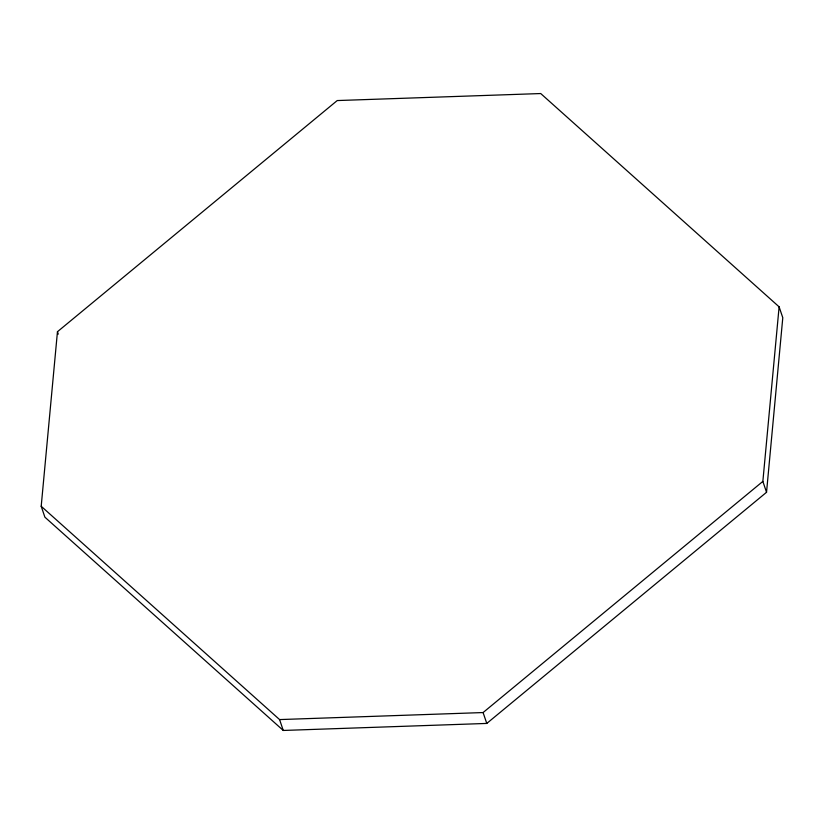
<?xml version="1.0" encoding="UTF-8"?>
<svg xmlns="http://www.w3.org/2000/svg" width="824" height="824" viewBox="0 0 824 824"><rect width="100%" height="100%" fill="white"/><g stroke="black" fill="none" stroke-linecap="round" stroke-linejoin="round"><path stroke-width="1.24" d="M41.2 506.276L57.453 331.722L337.232 100.559L540.729 93.545L779.113 306.837L782.79 317.714L766.536 492.288L486.778 723.431L283.271 730.455L44.887 517.163L41.2 506.276L279.583 719.579L283.26 730.455M766.536 492.288L762.859 481.401L779.113 306.837M279.583 719.579L483.091 712.554L762.859 481.401M483.091 712.554L486.778 723.431M57.453 331.722L58.277 334.132"/></g></svg>
